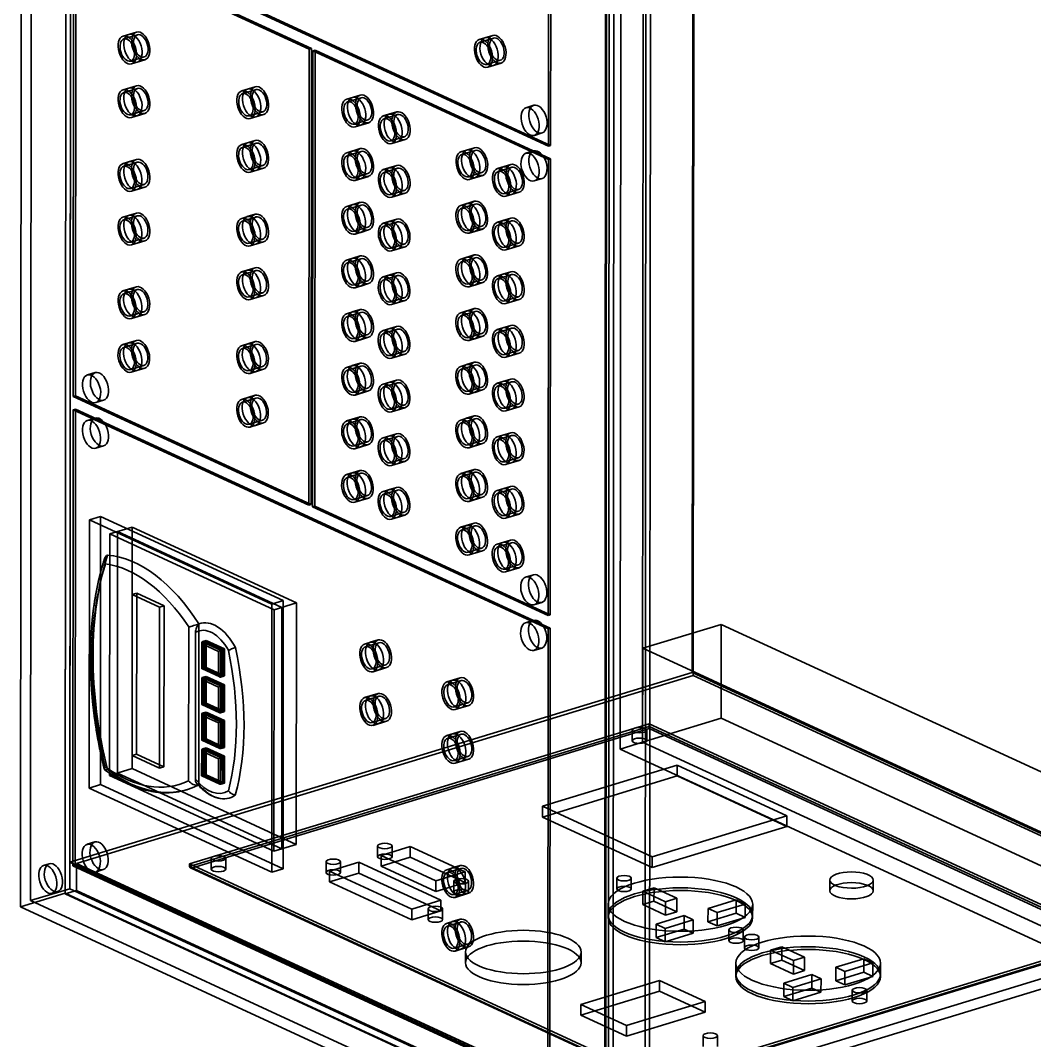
# Model space of a CAD drawing. Header units: millimetres. Extents: x 13 to 1054, y -1204 to 736.
# Drawn here: x 12.9 to 363.6, y -909.8 to -557.2 of the extents above; entities that cross this region are included whole.
import ezdxf

# ---------------------------------------------------------------- set-up
doc = ezdxf.new("R2010")
doc.units = ezdxf.units.MM
doc.layers.add('1', color=7, linetype='Continuous', true_color=0xffffff)

msp = doc.modelspace()

# ---------------------------------------------------------------- linework, layer by layer
at = {"layer": '1', "color": 5, "linetype": 'Continuous', "lineweight": 35}
for p, q in [((229.18, 727.63), (228.06, -806.64)), ((221.42, 725.27), (220.31, -809.01)), ((246.19, 50.78), (245.58, -783.57)), ((245.83, 47.14), (245.22, -782.57)), ((28.42, -858.86), (29.04, -5.97)), ((28.42, -859.1), (29.04, -5.97)), ((30, -857.27), (30.62, -9.01)), ((12.91, -863.58), (13.53, -10.69)), ((16.43, -861.4), (17.05, -13.15)), ((30.01, -848.12), (30.61, -18.4)), ((217.81, -946.45), (218.43, -93.32)), ((229.47, -100.73), (228.85, -948.99)), ((231.05, -99.14), (230.43, -952.03)), ((215.54, -103.87), (214.92, -956.76)), ((215.9, -104.87), (215.28, -953.12)), ((216.24, -934.01), (216.84, -104.3)), ((195.46, -600.61), (195.57, -443.01)), ((196.23, -600.38), (196.35, -442.78)), ((31.33, -524.91), (195.46, -600.61)), ((32.1, -524.67), (196.23, -600.38)), ((31.32, -529.54), (31.21, -687.14)), ((112.76, -567.1), (31.32, -529.54)), ((32.1, -529.31), (31.98, -686.91)), ((113.53, -566.87), (32.1, -529.31)), ((53.08, -561.21), (50.36, -562.03)), ((176.22, -562.36), (173.5, -563.19)), ((112.64, -724.7), (112.76, -567.1)), ((112.76, -567.1), (113.53, -566.87)), ((113.42, -724.47), (113.53, -566.87)), ((114.02, -567.69), (114.8, -567.45)), ((114.8, -567.45), (114.68, -725.05)), ((196.23, -605.01), (114.8, -567.45)), ((53.28, -571.6), (55.99, -570.77)), ((114.02, -567.69), (113.91, -725.29)), ((195.46, -605.25), (114.02, -567.69)), ((176.42, -572.76), (179.13, -571.93)), ((53.06, -579.75), (50.35, -580.58)), ((94.11, -580.13), (91.4, -580.96)), ((130.42, -582.97), (127.7, -583.8)), ((143.04, -588.79), (140.33, -589.62)), ((190.41, -586.53), (187.69, -587.36)), ((53.26, -590.14), (55.98, -589.32)), ((94.31, -590.53), (97.02, -589.7)), ((130.62, -593.36), (133.33, -592.54)), ((94.1, -598.68), (91.38, -599.5)), ((143.24, -599.19), (145.96, -598.36)), ((190.61, -596.92), (193.32, -596.09)), ((130.41, -601.51), (127.69, -602.34)), ((169.87, -601.17), (167.16, -602)), ((190.4, -602.29), (187.68, -603.12)), ((195.46, -600.61), (196.23, -600.38)), ((53.04, -605.24), (50.33, -606.07)), ((195.34, -762.85), (195.46, -605.25)), ((195.46, -605.25), (196.23, -605.01)), ((196.12, -762.61), (196.23, -605.01)), ((94.3, -609.07), (97.01, -608.24)), ((143.03, -607.34), (140.32, -608.16)), ((182.5, -606.99), (179.78, -607.82)), ((130.6, -611.9), (133.32, -611.08)), ((170.07, -611.56), (172.79, -610.74)), ((190.6, -612.68), (193.31, -611.85)), ((53.24, -615.64), (55.96, -614.81)), ((143.23, -617.73), (145.94, -616.9)), ((182.7, -617.39), (185.41, -616.56)), ((130.39, -620.05), (127.68, -620.88)), ((169.86, -619.71), (167.15, -620.54)), ((53.03, -623.78), (50.32, -624.61)), ((94.08, -624.17), (91.36, -625)), ((143.02, -625.88), (140.3, -626.7)), ((182.49, -625.53), (179.77, -626.36)), ((130.59, -630.45), (133.3, -629.62)), ((170.06, -630.1), (172.77, -629.28)), ((53.23, -634.18), (55.94, -633.35)), ((94.28, -634.56), (96.99, -633.74)), ((143.22, -636.27), (145.93, -635.44)), ((182.68, -635.93), (185.4, -635.1)), ((130.38, -638.59), (127.66, -639.42)), ((169.85, -638.25), (167.13, -639.08)), ((94.06, -642.71), (91.35, -643.54)), ((143, -644.42), (140.29, -645.24)), ((182.47, -644.07), (179.76, -644.9)), ((130.58, -648.99), (133.29, -648.16)), ((170.05, -648.64), (172.76, -647.82)), ((53.01, -649.28), (50.3, -650.11)), ((94.26, -653.1), (96.98, -652.28)), ((143.2, -654.81), (145.92, -653.98)), ((182.67, -654.47), (185.39, -653.64)), ((53.21, -659.67), (55.93, -658.84)), ((130.36, -657.14), (127.65, -657.96)), ((169.83, -656.79), (167.12, -657.62)), ((182.46, -662.62), (179.74, -663.44)), ((142.99, -662.96), (140.28, -663.79)), ((170.03, -667.19), (172.75, -666.36)), ((53, -667.82), (50.28, -668.65)), ((94.05, -668.2), (91.33, -669.03)), ((130.56, -667.53), (133.28, -666.7)), ((143.19, -673.35), (145.9, -672.52)), ((182.66, -673.01), (185.37, -672.18)), ((130.35, -675.68), (127.64, -676.5)), ((169.82, -675.33), (167.11, -676.16)), ((38.78, -678.88), (36.07, -679.71)), ((53.2, -678.21), (55.91, -677.39)), ((94.24, -678.6), (96.96, -677.77)), ((142.98, -681.5), (140.26, -682.33)), ((182.45, -681.16), (179.73, -681.98)), ((31.21, -687.14), (31.98, -686.91)), ((31.21, -687.14), (112.64, -724.7)), ((31.98, -686.91), (113.42, -724.47)), ((94.03, -686.75), (91.32, -687.57)), ((130.55, -686.07), (133.26, -685.24)), ((170.02, -685.73), (172.73, -684.9)), ((38.98, -689.27), (41.7, -688.45)), ((143.18, -691.89), (145.89, -691.07)), ((182.64, -691.55), (185.36, -690.72)), ((31.2, -691.78), (31.09, -849.38)), ((31.2, -691.78), (31.98, -691.54)), ((195.34, -767.48), (31.2, -691.78)), ((31.98, -691.54), (31.87, -849.14)), ((196.11, -767.25), (31.98, -691.54)), ((130.34, -694.22), (127.62, -695.04)), ((169.81, -693.87), (167.09, -694.7)), ((38.77, -694.64), (36.06, -695.47)), ((94.23, -697.14), (96.95, -696.31)), ((142.96, -700.04), (140.25, -700.87)), ((182.43, -699.7), (179.72, -700.52)), ((38.97, -705.03), (41.68, -704.21)), ((130.54, -704.61), (133.25, -703.78)), ((170.01, -704.27), (172.72, -703.44)), ((143.16, -710.43), (145.88, -709.61)), ((182.63, -710.09), (185.35, -709.26)), ((130.32, -712.76), (127.61, -713.59)), ((169.79, -712.42), (167.08, -713.24)), ((142.95, -718.58), (140.24, -719.41)), ((182.42, -718.24), (179.7, -719.07)), ((130.52, -723.15), (133.24, -722.32)), ((169.99, -722.81), (172.71, -721.98)), ((112.64, -724.7), (113.42, -724.47)), ((113.91, -725.29), (114.68, -725.05)), ((113.91, -725.29), (195.34, -762.85)), ((114.68, -725.05), (196.12, -762.61)), ((143.15, -728.97), (145.86, -728.15)), ((182.62, -728.63), (185.33, -727.81)), ((169.78, -730.96), (167.06, -731.78)), ((43.8, -734.68), (43.74, -818.12)), ((43.8, -734.68), (46.52, -733.86)), ((100.62, -760.89), (43.8, -734.68)), ((46.46, -817.29), (46.52, -733.86)), ((46.52, -733.86), (103.33, -760.06)), ((182.4, -736.78), (179.69, -737.61)), ((169.98, -741.35), (172.69, -740.52)), ((182.6, -747.17), (185.32, -746.35)), ((190.29, -748.76), (187.58, -749.59)), ((100.56, -844.32), (100.62, -760.89)), ((100.62, -760.89), (103.33, -760.06)), ((103.33, -760.06), (103.27, -843.5)), ((190.49, -759.16), (193.2, -758.33)), ((190.28, -764.52), (187.56, -765.35)), ((195.34, -762.85), (196.12, -762.61)), ((195.22, -925.08), (195.34, -767.48)), ((195.34, -767.48), (196.11, -767.25)), ((196, -924.85), (196.11, -767.25)), ((228.08, -774.2), (255.23, -765.93)), ((255.21, -798.38), (255.23, -765.93)), ((255.23, -765.93), (864.41, -1046.91)), ((136.6, -771.29), (133.88, -772.12)), ((190.48, -774.92), (193.19, -774.09)), ((228.08, -774.2), (228.06, -806.64)), ((228.08, -774.2), (837.27, -1055.18)), ((245.22, -782.57), (30.01, -848.12)), ((136.8, -781.69), (139.51, -780.86)), ((245.22, -782.57), (431.45, -868.47)), ((245.58, -783.57), (32.31, -848.53)), ((165, -784.4), (162.29, -785.22)), ((245.58, -783.57), (434.97, -870.92)), ((136.58, -789.83), (133.87, -790.66)), ((165.2, -794.79), (167.92, -793.96)), ((71.35, -848.72), (230.34, -800.3)), ((136.78, -800.23), (139.5, -799.4)), ((255.21, -798.38), (228.06, -806.64)), ((230.34, -801.23), (230.34, -800.3)), ((230.34, -800.3), (391.32, -874.55)), ((255.21, -798.38), (864.39, -1079.36)), ((230.34, -801.23), (71.35, -849.65)), ((72.06, -850.14), (230.27, -801.95)), ((164.99, -802.94), (162.28, -803.76)), ((224.47, -802.46), (224.47, -806.17)), ((229.47, -806.17), (229.47, -802.46)), ((230.27, -801.95), (390.62, -875.91)), ((391.32, -875.47), (230.34, -801.23)), ((220.31, -809.01), (228.06, -806.64)), ((228.06, -806.64), (837.25, -1087.62)), ((228.06, -806.64), (837.25, -1087.62)), ((220.31, -809.01), (829.49, -1089.99)), ((165.19, -813.33), (167.9, -812.5)), ((43.74, -818.12), (46.46, -817.29)), ((103.27, -843.5), (46.46, -817.29)), ((193.48, -828.79), (240.01, -814.62)), ((240.01, -818.32), (240.01, -814.62)), ((240.01, -814.62), (277.89, -832.09)), ((43.74, -818.12), (100.56, -844.32)), ((240.01, -818.32), (193.48, -832.5)), ((277.89, -835.79), (240.01, -818.32)), ((193.48, -832.5), (193.48, -828.79)), ((231.36, -846.26), (193.48, -828.79)), ((277.89, -832.09), (231.36, -846.26)), ((277.89, -835.79), (277.89, -832.09)), ((193.48, -832.5), (231.35, -849.97)), ((231.35, -849.97), (277.89, -835.79)), ((38.66, -841.12), (35.95, -841.94)), ((136.42, -842.52), (136.42, -846.23)), ((141.42, -846.23), (141.42, -842.53)), ((100.56, -844.32), (103.27, -843.5)), ((147.72, -842.72), (137.64, -845.79)), ((137.64, -845.79), (156.58, -854.53)), ((137.64, -849.5), (137.64, -845.79)), ((166.66, -851.46), (147.72, -842.72)), ((147.72, -846.43), (147.72, -842.72)), ((22.87, -848.67), (20.93, -849.26)), ((30.01, -848.12), (216.24, -934.01)), ((31.09, -849.38), (31.87, -849.14)), ((31.09, -849.38), (195.22, -925.08)), ((31.87, -849.14), (196, -924.85)), ((32.31, -848.53), (32.3, -857.92)), ((32.31, -848.53), (221.69, -935.88)), ((71.35, -849.65), (71.35, -848.72)), ((232.33, -922.97), (71.35, -848.72)), ((71.35, -849.65), (232.33, -923.89)), ((78.89, -846.8), (78.89, -850.5)), ((83.89, -850.51), (83.89, -846.8)), ((118.58, -847.95), (118.58, -851.66)), ((129.88, -848.16), (119.8, -851.23)), ((123.58, -851.67), (123.58, -847.96)), ((158.29, -861.26), (129.88, -848.16)), ((129.88, -851.86), (129.88, -848.16)), ((137.64, -849.5), (147.72, -846.43)), ((156.58, -858.24), (137.64, -849.5)), ((147.72, -846.43), (166.66, -855.17)), ((164.96, -849.29), (162.24, -850.12)), ((231.35, -849.97), (231.36, -846.26)), ((38.86, -851.51), (41.58, -850.68)), ((71.68, -850.05), (232.36, -924.16)), ((232.4, -924.09), (72.06, -850.14)), ((119.8, -854.93), (119.8, -851.23)), ((119.8, -851.23), (148.21, -864.33)), ((119.8, -854.93), (129.88, -851.86)), ((129.88, -851.86), (158.29, -864.97)), ((156.58, -854.53), (166.66, -851.46)), ((166.66, -855.17), (166.66, -851.46)), ((148.21, -868.04), (119.8, -854.93)), ((156.58, -858.24), (156.58, -854.53)), ((166.66, -855.17), (156.58, -858.24)), ((162.82, -854.7), (162.82, -858.41)), ((167.82, -858.41), (167.82, -854.7)), ((219.13, -853.65), (219.13, -857.36)), ((224.13, -857.36), (224.13, -853.65)), ((292.76, -854.27), (292.75, -857.98)), ((307.75, -857.99), (307.76, -854.29)), ((28.42, -858.86), (12.91, -863.58)), ((30, -857.27), (16.43, -861.4)), ((23.85, -858.83), (25.79, -858.24)), ((28.42, -859.1), (32.3, -857.92)), ((230.43, -952.03), (28.42, -858.86)), ((28.42, -859.1), (217.81, -946.45)), ((228.85, -948.99), (30, -857.27)), ((32.3, -857.92), (221.68, -945.27)), ((165.16, -859.68), (167.87, -858.86)), ((214.92, -956.76), (12.91, -863.58)), ((215.28, -953.12), (16.43, -861.4)), ((148.21, -864.33), (158.29, -861.26)), ((158.29, -864.97), (158.29, -861.26)), ((216.1, -862.61), (216.09, -866.32)), ((266.09, -866.35), (266.1, -862.65)), ((148.21, -868.04), (148.21, -864.33)), ((158.29, -864.97), (148.21, -868.04)), ((153.91, -864.25), (153.9, -867.96)), ((158.9, -867.96), (158.91, -864.25)), ((164.94, -867.83), (162.23, -868.66)), ((431.45, -868.47), (216.24, -934.01)), ((434.97, -870.92), (221.69, -935.88)), ((257.85, -871.51), (257.84, -875.21)), ((262.84, -875.22), (262.85, -871.51)), ((263.26, -874), (263.25, -877.71)), ((268.25, -877.71), (268.26, -874)), ((165.14, -878.22), (167.86, -877.4)), ((391.32, -874.55), (232.33, -922.97)), ((232.33, -923.89), (391.32, -875.47)), ((232.37, -924.16), (390.94, -875.87)), ((390.62, -875.91), (232.4, -924.09)), ((166.81, -879.15), (166.8, -882.86)), ((206.8, -882.88), (206.81, -879.18)), ((260.29, -882.99), (260.28, -886.7)), ((310.28, -886.74), (310.29, -883.03)), ((233.88, -889), (206.74, -897.26)), ((249.66, -896.28), (233.88, -889)), ((233.88, -892.7), (233.88, -889)), ((206.74, -900.97), (233.88, -892.7)), ((233.88, -892.7), (249.66, -899.98)), ((300.52, -892.38), (300.52, -896.08)), ((305.52, -896.09), (305.52, -892.38)), ((206.74, -900.97), (206.74, -897.26)), ((206.74, -897.26), (222.52, -904.54)), ((222.52, -904.54), (249.66, -896.28)), ((249.66, -899.98), (249.66, -896.28)), ((222.52, -908.25), (206.74, -900.97)), ((249.66, -899.98), (222.52, -908.25)), ((222.52, -908.25), (222.52, -904.54)), ((248.95, -908.08), (248.95, -911.79)), ((253.95, -911.79), (253.95, -908.08))]:
    msp.add_line(p, q, dxfattribs=at)
at = {"layer": '1', "color": 19, "linetype": 'Continuous', "lineweight": 35}
for p, q in [((53.08, -561.21), (48.42, -562.63)), ((53.37, -562.16), (48.71, -563.58)), ((51.05, -571.23), (55.7, -569.82)), ((51.34, -572.19), (55.99, -570.77)), ((94.11, -580.13), (89.46, -581.55)), ((94.4, -581.09), (89.75, -582.51)), ((92.08, -590.16), (96.73, -588.74)), ((92.37, -591.12), (97.02, -589.7)), ((169.87, -601.17), (165.22, -602.59)), ((170.16, -602.13), (165.51, -603.54)), ((53.04, -605.24), (48.39, -606.66)), ((53.34, -606.2), (48.68, -607.62)), ((167.84, -611.2), (172.5, -609.78)), ((182.5, -606.99), (177.85, -608.41)), ((182.79, -607.95), (178.14, -609.37)), ((168.13, -612.15), (172.79, -610.74)), ((51.01, -615.27), (55.67, -613.85)), ((51.3, -616.23), (55.96, -614.81)), ((180.47, -617.02), (185.12, -615.6)), ((180.76, -617.98), (185.41, -616.56)), ((94.08, -624.17), (89.42, -625.59)), ((94.37, -625.13), (89.72, -626.54)), ((92.05, -634.2), (96.7, -632.78)), ((92.34, -635.15), (96.99, -633.74)), ((169.85, -638.25), (165.19, -639.67)), ((170.14, -639.21), (165.48, -640.62)), ((182.47, -644.07), (177.82, -645.49)), ((182.76, -645.03), (178.11, -646.45)), ((167.82, -648.28), (172.47, -646.86)), ((168.11, -649.23), (172.76, -647.82)), ((53.01, -649.28), (48.36, -650.7)), ((53.3, -650.23), (48.65, -651.65)), ((180.44, -654.1), (185.09, -652.68)), ((180.73, -655.06), (185.39, -653.64)), ((50.98, -659.31), (55.63, -657.89)), ((51.27, -660.26), (55.93, -658.84)), ((94.05, -668.2), (89.39, -669.62)), ((94.34, -669.16), (89.68, -670.58)), ((92.01, -678.23), (96.67, -676.81)), ((169.82, -675.33), (165.17, -676.75)), ((170.11, -676.29), (165.46, -677.71)), ((92.31, -679.19), (96.96, -677.77)), ((167.79, -685.36), (172.44, -683.94)), ((182.45, -681.16), (177.79, -682.57)), ((182.74, -682.11), (178.08, -683.53)), ((168.08, -686.32), (172.73, -684.9)), ((180.41, -691.18), (185.07, -689.77)), ((180.71, -692.14), (185.36, -690.72)), ((169.79, -712.42), (165.14, -713.83)), ((170.08, -713.37), (165.43, -714.79)), ((182.42, -718.24), (177.76, -719.66)), ((182.71, -719.2), (178.06, -720.61)), ((167.76, -722.44), (172.41, -721.03)), ((168.05, -723.4), (172.71, -721.98)), ((36.77, -729.77), (36.7, -822.48)), ((36.77, -729.77), (40.65, -728.59)), ((99.9, -758.89), (36.77, -729.77)), ((40.65, -728.59), (40.58, -821.3)), ((103.78, -757.71), (40.65, -728.59)), ((180.39, -728.27), (185.04, -726.85)), ((180.68, -729.22), (185.33, -727.81)), ((43.8, -734.68), (51.56, -732.32)), ((51.56, -732.32), (51.5, -815.76)), ((108.37, -758.53), (51.56, -732.32)), ((43.8, -734.68), (43.74, -818.12)), ((100.62, -760.89), (43.8, -734.68)), ((51.56, -755.58), (51.52, -811.2)), ((51.56, -755.58), (53.12, -755.11)), ((61.03, -759.95), (51.56, -755.58)), ((53.07, -810.73), (53.12, -755.11)), ((53.12, -755.11), (62.58, -759.48)), ((99.9, -758.89), (103.78, -757.71)), ((103.71, -850.41), (103.78, -757.71)), ((60.99, -815.57), (61.03, -759.95)), ((61.03, -759.95), (62.58, -759.48)), ((62.58, -759.48), (62.54, -815.1)), ((99.83, -851.6), (99.9, -758.89)), ((100.56, -844.32), (100.62, -760.89)), ((100.62, -760.89), (108.37, -758.53)), ((108.31, -841.96), (108.37, -758.53)), ((71.08, -820.02), (71.12, -766.82)), ((74.6, -821.41), (74.64, -765.78)), ((73.47, -768.66), (73.43, -819.38)), ((75.79, -781.21), (75.8, -771.94)), ((75.8, -771.94), (76.58, -771.7)), ((75.8, -771.94), (82.11, -774.85)), ((75.99, -771.88), (77.16, -771.52)), ((82.31, -774.79), (75.99, -771.88)), ((75.99, -771.88), (75.99, -781.15)), ((76.58, -771.7), (76.57, -780.97)), ((82.89, -774.61), (76.58, -771.7)), ((77.15, -780.79), (77.16, -771.52)), ((77.16, -771.52), (83.47, -774.43)), ((136.6, -771.29), (131.94, -772.71)), ((75.62, -772.25), (75.61, -781.18)), ((75.73, -772.66), (75.72, -781.01)), ((81.41, -775.28), (75.73, -772.66)), ((81.4, -783.63), (81.41, -775.28)), ((82.11, -774.85), (82.89, -774.61)), ((82.11, -774.85), (82.11, -784.12)), ((82.3, -784.06), (82.31, -774.79)), ((82.31, -774.79), (83.47, -774.43)), ((82.88, -783.88), (82.89, -774.61)), ((83.47, -774.43), (83.46, -783.7)), ((136.89, -772.25), (132.23, -773.67)), ((75.63, -781.22), (81.85, -784.09)), ((75.72, -781.01), (81.4, -783.63)), ((75.79, -781.21), (76.57, -780.97)), ((82.11, -784.12), (75.79, -781.21)), ((75.99, -781.15), (77.15, -780.79)), ((75.99, -781.15), (82.3, -784.06)), ((76.57, -780.97), (82.88, -783.88)), ((83.46, -783.7), (77.15, -780.79)), ((134.57, -781.32), (139.22, -779.9)), ((134.86, -782.28), (139.51, -780.86)), ((75.61, -784.61), (75.6, -793.54)), ((75.72, -785.02), (75.71, -793.37)), ((81.4, -787.64), (75.72, -785.02)), ((75.78, -793.57), (75.79, -784.3)), ((75.79, -784.3), (76.57, -784.06)), ((75.79, -784.3), (82.1, -787.21)), ((75.99, -784.24), (75.98, -793.51)), ((75.99, -784.24), (77.15, -783.88)), ((82.3, -787.15), (75.99, -784.24)), ((76.57, -784.06), (76.56, -793.33)), ((82.88, -786.97), (76.57, -784.06)), ((77.14, -793.15), (77.15, -783.88)), ((77.15, -783.88), (83.46, -786.79)), ((82.11, -784.12), (82.88, -783.88)), ((82.3, -784.06), (83.46, -783.7)), ((165, -784.4), (160.35, -785.81)), ((165.3, -785.35), (160.64, -786.77)), ((81.39, -795.99), (81.4, -787.64)), ((82.1, -787.21), (82.88, -786.97)), ((82.1, -787.21), (82.1, -796.48)), ((82.29, -796.42), (82.3, -787.15)), ((82.3, -787.15), (83.46, -786.79)), ((82.87, -796.24), (82.88, -786.97)), ((83.46, -786.79), (83.45, -796.07)), ((75.78, -793.57), (76.56, -793.33)), ((75.98, -793.51), (77.14, -793.15)), ((76.56, -793.33), (82.87, -796.24)), ((83.45, -796.07), (77.14, -793.15)), ((162.97, -794.42), (167.63, -793.01)), ((75.63, -793.58), (81.84, -796.45)), ((75.71, -793.37), (81.39, -795.99)), ((82.1, -796.48), (75.78, -793.57)), ((75.78, -796.66), (76.56, -796.42)), ((75.78, -805.93), (75.78, -796.66)), ((75.78, -796.66), (82.1, -799.57)), ((75.98, -796.6), (75.97, -805.87)), ((75.98, -793.51), (82.29, -796.42)), ((75.98, -796.6), (77.14, -796.24)), ((82.29, -799.51), (75.98, -796.6)), ((76.56, -796.42), (76.55, -805.69)), ((82.87, -799.33), (76.56, -796.42)), ((77.13, -805.51), (77.14, -796.24)), ((77.14, -796.24), (83.45, -799.16)), ((82.1, -796.48), (82.87, -796.24)), ((82.29, -796.42), (83.45, -796.07)), ((163.26, -795.38), (167.92, -793.96)), ((75.6, -796.97), (75.59, -805.9)), ((75.71, -797.38), (75.7, -805.73)), ((81.39, -800), (75.71, -797.38)), ((81.39, -808.35), (81.39, -800)), ((82.1, -799.57), (82.09, -808.84)), ((82.1, -799.57), (82.87, -799.33)), ((82.28, -808.78), (82.29, -799.51)), ((82.29, -799.51), (83.45, -799.16)), ((82.86, -808.6), (82.87, -799.33)), ((83.45, -799.16), (83.45, -808.43)), ((75.62, -805.94), (81.83, -808.81)), ((75.7, -805.73), (81.39, -808.35)), ((75.78, -805.93), (76.55, -805.69)), ((82.09, -808.84), (75.78, -805.93)), ((75.97, -805.87), (77.13, -805.51)), ((75.97, -805.87), (82.28, -808.78)), ((76.55, -805.69), (82.86, -808.6)), ((83.45, -808.43), (77.13, -805.51)), ((51.52, -811.2), (53.07, -810.73)), ((62.54, -815.1), (53.07, -810.73)), ((75.59, -809.33), (75.58, -818.26)), ((75.7, -809.75), (75.69, -818.09)), ((81.38, -812.37), (75.7, -809.75)), ((75.77, -809.02), (76.55, -808.78)), ((75.77, -818.29), (75.77, -809.02)), ((75.77, -809.02), (82.09, -811.93)), ((75.97, -808.96), (75.96, -818.23)), ((75.97, -808.96), (77.13, -808.6)), ((82.28, -811.87), (75.97, -808.96)), ((76.55, -808.78), (76.54, -818.05)), ((82.86, -811.69), (76.55, -808.78)), ((77.12, -817.87), (77.13, -808.6)), ((77.13, -808.6), (83.44, -811.52)), ((82.09, -808.84), (82.86, -808.6)), ((82.28, -808.78), (83.45, -808.43)), ((51.52, -811.2), (60.99, -815.57)), ((81.38, -820.71), (81.38, -812.37)), ((82.09, -811.93), (82.08, -821.2)), ((82.09, -811.93), (82.86, -811.69)), ((82.27, -821.14), (82.28, -811.87)), ((82.28, -811.87), (83.44, -811.52)), ((82.85, -820.96), (82.86, -811.69)), ((83.44, -811.52), (83.44, -820.79)), ((43.74, -818.12), (51.5, -815.76)), ((51.5, -815.76), (108.31, -841.96)), ((60.99, -815.57), (62.54, -815.1)), ((75.96, -818.23), (77.12, -817.87)), ((83.44, -820.79), (77.12, -817.87)), ((36.7, -822.48), (40.58, -821.3)), ((40.58, -821.3), (103.71, -850.41)), ((43.74, -818.12), (100.56, -844.32)), ((75.61, -818.3), (81.82, -821.17)), ((75.69, -818.09), (81.38, -820.71)), ((75.77, -818.29), (76.54, -818.05)), ((82.08, -821.2), (75.77, -818.29)), ((75.96, -818.23), (82.27, -821.14)), ((76.54, -818.05), (82.85, -820.96)), ((82.08, -821.2), (82.85, -820.96)), ((82.27, -821.14), (83.44, -820.79)), ((36.7, -822.48), (99.83, -851.6)), ((100.56, -844.32), (108.31, -841.96)), ((164.96, -849.29), (160.3, -850.71)), ((99.83, -851.6), (103.71, -850.41)), ((165.25, -850.25), (160.6, -851.66)), ((162.93, -859.32), (167.58, -857.9)), ((163.22, -860.27), (167.87, -858.86))]:
    msp.add_line(p, q, dxfattribs=at)
at = {"layer": '1', "color": 1, "linetype": 'Continuous', "lineweight": 35}
for p, q in [((176.22, -562.36), (171.56, -563.78)), ((176.51, -563.32), (171.85, -564.74)), ((174.19, -572.39), (178.84, -570.97)), ((174.48, -573.35), (179.13, -571.93)), ((53.06, -579.75), (48.41, -581.17)), ((53.35, -580.71), (48.7, -582.12)), ((130.42, -582.97), (125.77, -584.39)), ((130.71, -583.93), (126.06, -585.34)), ((51.03, -589.78), (55.69, -588.36)), ((143.04, -588.79), (138.39, -590.21)), ((51.32, -590.73), (55.98, -589.32)), ((128.39, -593), (133.04, -591.58)), ((143.34, -589.75), (138.68, -591.17)), ((128.68, -593.95), (133.33, -592.54)), ((94.1, -598.68), (89.44, -600.09)), ((141.01, -598.82), (145.67, -597.4)), ((141.3, -599.78), (145.96, -598.36)), ((94.39, -599.63), (89.73, -601.05)), ((130.41, -601.51), (125.75, -602.93)), ((130.7, -602.47), (126.04, -603.89)), ((92.07, -608.7), (96.72, -607.28)), ((92.36, -609.66), (97.01, -608.24)), ((143.03, -607.34), (138.38, -608.75)), ((143.32, -608.29), (138.67, -609.71)), ((128.37, -611.54), (133.03, -610.12)), ((128.67, -612.5), (133.32, -611.08)), ((141, -617.36), (145.65, -615.94)), ((141.29, -618.32), (145.94, -616.9)), ((130.39, -620.05), (125.74, -621.47)), ((169.86, -619.71), (165.21, -621.13)), ((53.03, -623.78), (48.38, -625.2)), ((130.68, -621.01), (126.03, -622.43)), ((170.15, -620.67), (165.5, -622.08)), ((53.32, -624.74), (48.67, -626.16)), ((143.02, -625.88), (138.36, -627.29)), ((143.31, -626.83), (138.66, -628.25)), ((182.49, -625.53), (177.83, -626.95)), ((182.78, -626.49), (178.12, -627.91)), ((128.36, -630.08), (133.01, -628.66)), ((128.65, -631.04), (133.3, -629.62)), ((167.83, -629.74), (172.48, -628.32)), ((168.12, -630.69), (172.77, -629.28)), ((51, -633.81), (55.65, -632.39)), ((51.29, -634.77), (55.94, -633.35)), ((140.99, -635.9), (145.64, -634.49)), ((180.45, -635.56), (185.11, -634.14)), ((141.28, -636.86), (145.93, -635.44)), ((180.75, -636.52), (185.4, -635.1)), ((130.38, -638.59), (125.72, -640.01)), ((130.67, -639.55), (126.02, -640.97)), ((94.06, -642.71), (89.41, -644.13)), ((94.36, -643.67), (89.7, -645.08)), ((143, -644.42), (138.35, -645.83)), ((128.35, -648.62), (133, -647.2)), ((128.64, -649.58), (133.29, -648.16)), ((143.3, -645.37), (138.64, -646.79)), ((92.03, -652.74), (96.69, -651.32)), ((92.32, -653.69), (96.98, -652.28)), ((140.97, -654.44), (145.63, -653.03)), ((141.26, -655.4), (145.92, -653.98)), ((130.36, -657.14), (125.71, -658.55)), ((130.66, -658.09), (126, -659.51)), ((169.83, -656.79), (165.18, -658.21)), ((170.12, -657.75), (165.47, -659.17)), ((182.46, -662.62), (177.81, -664.03)), ((128.33, -667.16), (132.99, -665.74)), ((142.99, -662.96), (138.34, -664.38)), ((143.28, -663.92), (138.63, -665.33)), ((167.8, -666.82), (172.46, -665.4)), ((168.09, -667.78), (172.75, -666.36)), ((182.75, -663.57), (178.1, -664.99)), ((53, -667.82), (48.35, -669.24)), ((53.29, -668.78), (48.64, -670.19)), ((128.62, -668.12), (133.28, -666.7)), ((140.96, -672.99), (145.61, -671.57)), ((141.25, -673.94), (145.9, -672.52)), ((180.43, -672.64), (185.08, -671.23)), ((180.72, -673.6), (185.37, -672.18)), ((50.97, -677.85), (55.62, -676.43)), ((130.35, -675.68), (125.7, -677.09)), ((130.64, -676.63), (125.99, -678.05)), ((51.26, -678.8), (55.91, -677.39)), ((142.98, -681.5), (138.32, -682.92)), ((143.27, -682.46), (138.61, -683.87)), ((94.03, -686.75), (89.38, -688.16)), ((128.32, -685.7), (132.97, -684.29)), ((128.61, -686.66), (133.26, -685.24)), ((94.32, -687.7), (89.67, -689.12)), ((140.95, -691.53), (145.6, -690.11)), ((141.24, -692.48), (145.89, -691.07)), ((130.34, -694.22), (125.68, -695.63)), ((169.81, -693.87), (165.15, -695.29)), ((92, -696.77), (96.65, -695.36)), ((92.29, -697.73), (96.95, -696.31)), ((130.63, -695.17), (125.98, -696.59)), ((170.1, -694.83), (165.44, -696.25)), ((142.96, -700.04), (138.31, -701.46)), ((143.25, -701), (138.6, -702.41)), ((182.43, -699.7), (177.78, -701.12)), ((182.72, -700.65), (178.07, -702.07)), ((128.31, -704.24), (132.96, -702.83)), ((128.6, -705.2), (133.25, -703.78)), ((167.77, -703.9), (172.43, -702.48)), ((168.07, -704.86), (172.72, -703.44)), ((140.93, -710.07), (145.59, -708.65)), ((180.4, -709.72), (185.05, -708.31)), ((141.22, -711.02), (145.88, -709.61)), ((180.69, -710.68), (185.35, -709.26)), ((130.32, -712.76), (125.67, -714.18)), ((130.62, -713.71), (125.96, -715.13)), ((142.95, -718.58), (138.3, -720)), ((128.29, -722.79), (132.95, -721.37)), ((128.58, -723.74), (133.24, -722.32)), ((143.24, -719.54), (138.59, -720.96)), ((140.92, -728.61), (145.57, -727.19)), ((141.21, -729.57), (145.86, -728.15)), ((169.78, -730.96), (165.13, -732.37)), ((170.07, -731.91), (165.42, -733.33)), ((182.4, -736.78), (177.75, -738.2)), ((167.75, -740.98), (172.4, -739.57)), ((182.7, -737.74), (178.04, -739.15)), ((168.04, -741.94), (172.69, -740.52)), ((180.37, -746.81), (185.03, -745.39)), ((180.66, -747.76), (185.32, -746.35)), ((136.58, -789.83), (131.93, -791.25)), ((136.87, -790.79), (132.22, -792.21)), ((134.55, -799.86), (139.21, -798.44)), ((134.84, -800.82), (139.5, -799.4)), ((164.99, -802.94), (160.34, -804.35)), ((165.28, -803.89), (160.63, -805.31)), ((162.96, -812.96), (167.61, -811.55)), ((163.25, -813.92), (167.9, -812.5)), ((164.94, -867.83), (160.29, -869.25)), ((165.23, -868.79), (160.58, -870.2)), ((162.91, -877.86), (167.57, -876.44)), ((163.2, -878.81), (167.86, -877.4))]:
    msp.add_line(p, q, dxfattribs=at)
at = {"layer": '1', "color": 252, "linetype": 'Continuous', "lineweight": 35}
for p, q in [((228.11, -858.12), (231.99, -856.94)), ((236, -861.76), (228.11, -858.12)), ((228.11, -862.76), (228.11, -858.12)), ((231.98, -861.58), (231.99, -856.94)), ((231.99, -856.94), (239.88, -860.58)), ((216.1, -862.61), (216.09, -867.25)), ((228.11, -862.76), (231.98, -861.58)), ((236, -866.4), (228.11, -862.76)), ((231.98, -861.58), (239.88, -865.22)), ((239.88, -860.58), (236, -861.76)), ((236, -866.4), (236, -861.76)), ((239.88, -865.22), (239.88, -860.58)), ((250.66, -864.07), (260.35, -861.12)), ((263.51, -862.57), (253.81, -865.52)), ((260.35, -861.12), (263.51, -862.57)), ((260.35, -865.75), (260.35, -861.12)), ((263.5, -867.21), (263.51, -862.57)), ((266.09, -867.28), (266.1, -862.65)), ((232.69, -869.54), (242.38, -866.59)), ((239.88, -865.22), (236, -866.4)), ((242.38, -866.59), (245.54, -868.04)), ((242.38, -871.22), (242.38, -866.59)), ((250.65, -868.7), (250.66, -864.07)), ((250.65, -868.7), (260.35, -865.75)), ((253.81, -865.52), (250.66, -864.07)), ((253.81, -870.16), (253.81, -865.52)), ((263.5, -867.21), (253.81, -870.16)), ((260.35, -865.75), (263.5, -867.21)), ((232.68, -874.18), (232.69, -869.54)), ((235.84, -871), (232.69, -869.54)), ((245.54, -868.04), (235.84, -871)), ((245.53, -872.68), (245.54, -868.04)), ((253.81, -870.16), (250.65, -868.7)), ((232.68, -874.18), (242.38, -871.22)), ((235.84, -875.63), (232.68, -874.18)), ((235.84, -875.63), (235.84, -871)), ((245.53, -872.68), (235.84, -875.63)), ((242.38, -871.22), (245.53, -872.68)), ((272.3, -878.51), (276.18, -877.32)), ((276.17, -881.96), (276.18, -877.32)), ((276.18, -877.32), (284.07, -880.96)), ((280.19, -882.14), (272.3, -878.51)), ((272.3, -883.14), (272.3, -878.51)), ((284.07, -880.96), (280.19, -882.14)), ((284.07, -885.6), (284.07, -880.96)), ((260.29, -882.99), (260.28, -887.63)), ((272.3, -883.14), (276.17, -881.96)), ((280.19, -886.78), (272.3, -883.14)), ((276.17, -881.96), (284.07, -885.6)), ((280.19, -886.78), (280.19, -882.14)), ((294.84, -889.08), (294.85, -884.45)), ((294.85, -884.45), (304.54, -881.5)), ((298, -885.91), (294.85, -884.45)), ((307.7, -882.95), (298, -885.91)), ((304.54, -881.5), (307.7, -882.95)), ((304.54, -886.13), (304.54, -881.5)), ((307.69, -887.59), (307.7, -882.95)), ((310.28, -887.66), (310.29, -883.03)), ((276.88, -889.92), (286.57, -886.97)), ((289.73, -888.43), (280.03, -891.38)), ((284.07, -885.6), (280.19, -886.78)), ((286.57, -886.97), (289.73, -888.43)), ((286.57, -891.61), (286.57, -886.97)), ((289.72, -893.06), (289.73, -888.43)), ((294.84, -889.08), (304.54, -886.13)), ((298, -890.54), (298, -885.91)), ((307.69, -887.59), (298, -890.54)), ((304.54, -886.13), (307.69, -887.59)), ((276.87, -894.56), (276.88, -889.92)), ((276.87, -894.56), (286.57, -891.61)), ((280.03, -891.38), (276.88, -889.92)), ((280.03, -896.01), (280.03, -891.38)), ((286.57, -891.61), (289.72, -893.06)), ((298, -890.54), (294.84, -889.08)), ((280.03, -896.01), (276.87, -894.56)), ((289.72, -893.06), (280.03, -896.01))]:
    msp.add_line(p, q, dxfattribs=at)
at = {"layer": '1', "color": 19, "linetype": 'Continuous', "lineweight": 35}
for centre, major_axis in [((49.88, -567.41), (1.46, -4.78)), ((49.88, -567.41), (-1.17, 3.83)), ((54.53, -565.99), (1.46, -4.78)), ((54.53, -565.99), (-1.17, 3.83)), ((90.91, -586.33), (1.46, -4.78)), ((95.57, -584.92), (1.46, -4.78)), ((95.57, -584.92), (-1.17, 3.83)), ((90.91, -586.33), (-1.17, 3.83)), ((166.68, -607.37), (1.46, -4.78)), ((171.33, -605.95), (1.46, -4.78)), ((171.33, -605.95), (-1.17, 3.83)), ((49.85, -611.44), (1.46, -4.78)), ((54.5, -610.03), (1.46, -4.78)), ((54.5, -610.03), (-1.17, 3.83)), ((166.68, -607.37), (-1.17, 3.83)), ((49.85, -611.44), (-1.17, 3.83)), ((179.3, -613.19), (1.46, -4.78)), ((179.3, -613.19), (-1.17, 3.83)), ((183.96, -611.78), (1.46, -4.78)), ((183.96, -611.78), (-1.17, 3.83)), ((95.53, -628.95), (1.46, -4.78)), ((90.88, -630.37), (1.46, -4.78)), ((90.88, -630.37), (-1.17, 3.83)), ((95.53, -628.95), (-1.17, 3.83)), ((171.3, -643.03), (1.46, -4.78)), ((166.65, -644.45), (1.46, -4.78)), ((166.65, -644.45), (-1.17, 3.83)), ((171.3, -643.03), (-1.17, 3.83)), ((179.28, -650.27), (1.46, -4.78)), ((183.93, -648.86), (1.46, -4.78)), ((183.93, -648.86), (-1.17, 3.83)), ((179.28, -650.27), (-1.17, 3.83)), ((49.82, -655.48), (1.46, -4.78)), ((49.82, -655.48), (-1.17, 3.83)), ((54.47, -654.06), (1.46, -4.78)), ((54.47, -654.06), (-1.17, 3.83)), ((90.85, -674.4), (1.46, -4.78)), ((95.5, -672.99), (1.46, -4.78)), ((95.5, -672.99), (-1.17, 3.83)), ((90.85, -674.4), (-1.17, 3.83)), ((166.62, -681.53), (1.46, -4.78)), ((171.28, -680.12), (1.46, -4.78)), ((171.28, -680.12), (-1.17, 3.83)), ((166.62, -681.53), (-1.17, 3.83)), ((179.25, -687.36), (1.46, -4.78)), ((179.25, -687.36), (-1.17, 3.83)), ((183.9, -685.94), (1.46, -4.78)), ((183.9, -685.94), (-1.17, 3.83)), ((171.25, -717.2), (1.46, -4.78)), ((166.6, -718.62), (1.46, -4.78)), ((166.6, -718.62), (-1.17, 3.83)), ((171.25, -717.2), (-1.17, 3.83)), ((179.22, -724.44), (1.46, -4.78)), ((183.88, -723.02), (1.46, -4.78)), ((183.88, -723.02), (-1.17, 3.83)), ((179.22, -724.44), (-1.17, 3.83)), ((138.05, -776.08), (1.46, -4.78)), ((138.05, -776.08), (-1.17, 3.83)), ((133.4, -777.49), (1.46, -4.78)), ((133.4, -777.49), (-1.17, 3.83)), ((161.81, -790.6), (1.46, -4.78)), ((166.46, -789.18), (1.46, -4.78)), ((166.46, -789.18), (-1.17, 3.83)), ((161.81, -790.6), (-1.17, 3.83)), ((166.41, -854.07), (1.46, -4.78)), ((161.76, -855.49), (1.46, -4.78)), ((161.76, -855.49), (-1.17, 3.83)), ((166.41, -854.07), (-1.17, 3.83))]:
    msp.add_ellipse(centre, major_axis=major_axis, ratio=0.585427, dxfattribs=at)
at = {"layer": '1', "color": 5, "linetype": 'Continuous', "lineweight": 35}
for centre, major_axis, ratio in [((51.82, -566.82), (1.46, -4.78), 0.585427), ((54.53, -565.99), (-1.46, 4.78), 0.585427), ((174.96, -567.97), (1.46, -4.78), 0.585427), ((177.67, -567.15), (-1.46, 4.78), 0.585427), ((51.81, -585.36), (1.46, -4.78), 0.585427), ((54.52, -584.53), (-1.46, 4.78), 0.585427), ((92.85, -585.74), (1.46, -4.78), 0.585427), ((95.57, -584.92), (-1.46, 4.78), 0.585427), ((129.16, -588.58), (1.46, -4.78), 0.585427), ((131.88, -587.75), (-1.46, 4.78), 0.585427), ((144.5, -593.58), (-1.46, 4.78), 0.585427), ((189.15, -592.14), (1.46, -4.78), 0.585427), ((191.86, -591.31), (-1.46, 4.78), 0.585427), ((141.79, -594.4), (1.46, -4.78), 0.585427), ((92.84, -604.29), (1.46, -4.78), 0.585427), ((95.55, -603.46), (-1.46, 4.78), 0.585427), ((129.15, -607.12), (1.46, -4.78), 0.585427), ((131.86, -606.29), (-1.46, 4.78), 0.585427), ((168.62, -606.78), (1.46, -4.78), 0.585427), ((171.33, -605.95), (-1.46, 4.78), 0.585427), ((189.14, -607.9), (1.46, -4.78), 0.585427), ((191.85, -607.07), (-1.46, 4.78), 0.585427), ((51.79, -610.85), (1.46, -4.78), 0.585427), ((54.5, -610.03), (-1.46, 4.78), 0.585427), ((141.77, -612.95), (1.46, -4.78), 0.585427), ((144.49, -612.12), (-1.46, 4.78), 0.585427), ((181.24, -612.6), (1.46, -4.78), 0.585427), ((183.96, -611.78), (-1.46, 4.78), 0.585427), ((129.13, -625.66), (1.46, -4.78), 0.585427), ((131.85, -624.84), (-1.46, 4.78), 0.585427), ((168.6, -625.32), (1.46, -4.78), 0.585427), ((171.32, -624.49), (-1.46, 4.78), 0.585427), ((54.49, -628.57), (-1.46, 4.78), 0.585427), ((95.53, -628.95), (-1.46, 4.78), 0.585427), ((51.77, -629.39), (1.46, -4.78), 0.585427), ((92.82, -629.78), (1.46, -4.78), 0.585427), ((141.76, -631.49), (1.46, -4.78), 0.585427), ((144.47, -630.66), (-1.46, 4.78), 0.585427), ((181.23, -631.14), (1.46, -4.78), 0.585427), ((183.94, -630.32), (-1.46, 4.78), 0.585427), ((131.83, -643.38), (-1.46, 4.78), 0.585427), ((171.3, -643.03), (-1.46, 4.78), 0.585427), ((129.12, -644.2), (1.46, -4.78), 0.585427), ((168.59, -643.86), (1.46, -4.78), 0.585427), ((92.81, -648.32), (1.46, -4.78), 0.585427), ((95.52, -647.49), (-1.46, 4.78), 0.585427), ((141.75, -650.03), (1.46, -4.78), 0.585427), ((144.46, -649.2), (-1.46, 4.78), 0.585427), ((181.21, -649.68), (1.46, -4.78), 0.585427), ((183.93, -648.86), (-1.46, 4.78), 0.585427), ((51.75, -654.89), (1.46, -4.78), 0.585427), ((54.47, -654.06), (-1.46, 4.78), 0.585427), ((129.11, -662.74), (1.46, -4.78), 0.585427), ((131.82, -661.92), (-1.46, 4.78), 0.585427), ((168.58, -662.4), (1.46, -4.78), 0.585427), ((171.29, -661.58), (-1.46, 4.78), 0.585427), ((144.45, -667.74), (-1.46, 4.78), 0.585427), ((183.92, -667.4), (-1.46, 4.78), 0.585427), ((141.73, -668.57), (1.46, -4.78), 0.585427), ((181.2, -668.23), (1.46, -4.78), 0.585427), ((51.74, -673.43), (1.46, -4.78), 0.585427), ((54.46, -672.6), (-1.46, 4.78), 0.585427), ((92.79, -673.81), (1.46, -4.78), 0.585427), ((95.5, -672.99), (-1.46, 4.78), 0.585427), ((129.09, -681.29), (1.46, -4.78), 0.585427), ((131.81, -680.46), (-1.46, 4.78), 0.585427), ((168.56, -680.94), (1.46, -4.78), 0.585427), ((171.28, -680.12), (-1.46, 4.78), 0.585427), ((37.52, -684.49), (1.46, -4.78), 0.585427), ((40.24, -683.67), (-1.46, 4.78), 0.585427), ((141.72, -687.11), (1.46, -4.78), 0.585427), ((144.43, -686.28), (-1.46, 4.78), 0.585427), ((181.19, -686.77), (1.46, -4.78), 0.585427), ((183.9, -685.94), (-1.46, 4.78), 0.585427), ((92.77, -692.36), (1.46, -4.78), 0.585427), ((95.49, -691.53), (-1.46, 4.78), 0.585427), ((40.23, -699.43), (-1.46, 4.78), 0.585427), ((129.08, -699.83), (1.46, -4.78), 0.585427), ((131.79, -699), (-1.46, 4.78), 0.585427), ((168.55, -699.48), (1.46, -4.78), 0.585427), ((171.26, -698.66), (-1.46, 4.78), 0.585427), ((37.51, -700.25), (1.46, -4.78), 0.585427), ((141.71, -705.65), (1.46, -4.78), 0.585427), ((144.42, -704.82), (-1.46, 4.78), 0.585427), ((181.17, -705.31), (1.46, -4.78), 0.585427), ((183.89, -704.48), (-1.46, 4.78), 0.585427), ((171.25, -717.2), (-1.46, 4.78), 0.585427), ((129.07, -718.37), (1.46, -4.78), 0.585427), ((131.78, -717.54), (-1.46, 4.78), 0.585427), ((168.53, -718.03), (1.46, -4.78), 0.585427), ((141.69, -724.19), (1.46, -4.78), 0.585427), ((144.41, -723.36), (-1.46, 4.78), 0.585427), ((181.16, -723.85), (1.46, -4.78), 0.585427), ((183.88, -723.02), (-1.46, 4.78), 0.585427), ((168.52, -736.57), (1.46, -4.78), 0.585427), ((171.24, -735.74), (-1.46, 4.78), 0.585427), ((183.86, -741.56), (-1.46, 4.78), 0.585427), ((181.15, -742.39), (1.46, -4.78), 0.585427), ((189.03, -754.37), (1.46, -4.78), 0.585427), ((191.75, -753.55), (-1.46, 4.78), 0.585427), ((189.02, -770.13), (1.46, -4.78), 0.585427), ((191.74, -769.31), (-1.46, 4.78), 0.585427), ((135.34, -776.9), (1.46, -4.78), 0.585427), ((138.05, -776.08), (-1.46, 4.78), 0.585427), ((163.75, -790.01), (1.46, -4.78), 0.585427), ((166.46, -789.18), (-1.46, 4.78), 0.585427), ((138.04, -794.62), (-1.46, 4.78), 0.585427), ((135.33, -795.44), (1.46, -4.78), 0.585427), ((163.73, -808.55), (1.46, -4.78), 0.585427), ((166.45, -807.72), (-1.46, 4.78), 0.585427), ((226.97, -802.46), (-2.5, 0), 0.374927), ((226.97, -806.17), (2.5, 0), 0.374927), ((37.41, -846.73), (1.46, -4.78), 0.585427), ((40.12, -845.9), (-1.46, 4.78), 0.585427), ((138.92, -842.52), (-2.5, 0), 0.374927), ((81.39, -846.8), (-2.5, 0), 0.374927), ((138.92, -846.23), (2.5, 0), 0.374927), ((22.39, -854.04), (1.46, -4.78), 0.585427), ((24.33, -853.45), (-1.46, 4.78), 0.585427), ((81.39, -850.51), (2.5, 0), 0.374927), ((121.08, -847.96), (-2.5, 0), 0.374927), ((163.7, -854.9), (1.46, -4.78), 0.585427), ((166.41, -854.07), (-1.46, 4.78), 0.585427), ((121.08, -851.66), (2.5, 0), 0.374927), ((241.1, -862.63), (-25, 0.02), 0.374927), ((221.63, -853.65), (-2.5, 0), 0.374927), ((300.26, -854.28), (-7.5, 0.01), 0.374927), ((165.32, -854.7), (-2.5, 0), 0.374927), ((221.63, -857.36), (2.5, 0), 0.374927), ((300.25, -857.99), (7.5, -0.01), 0.374927), ((165.32, -858.41), (2.5, 0), 0.374927), ((241.09, -866.34), (25, -0.02), 0.374927), ((156.41, -864.25), (-2.5, 0), 0.374927), ((156.4, -867.96), (2.5, 0), 0.374927), ((166.4, -872.61), (-1.46, 4.78), 0.585427), ((163.69, -873.44), (1.46, -4.78), 0.585427), ((260.35, -871.51), (-2.5, 0), 0.374927), ((186.81, -879.16), (-20, 0.01), 0.374927), ((260.34, -875.22), (2.5, 0), 0.374927), ((285.29, -883.01), (-25, 0.02), 0.374927), ((265.76, -874), (-2.5, 0), 0.374927), ((186.8, -882.87), (20, -0.01), 0.374927), ((285.28, -886.72), (25, -0.02), 0.374927), ((265.75, -877.71), (2.5, 0), 0.374927), ((303.02, -892.38), (-2.5, 0), 0.374927), ((303.02, -896.09), (2.5, 0), 0.374927), ((251.45, -908.08), (-2.5, 0), 0.374927)]:
    msp.add_ellipse(centre, major_axis=major_axis, ratio=ratio, dxfattribs=at)
at = {"layer": '1', "color": 1, "linetype": 'Continuous', "lineweight": 35}
for centre, major_axis in [((173.02, -568.56), (1.46, -4.78)), ((177.67, -567.15), (1.46, -4.78)), ((177.67, -567.15), (-1.17, 3.83)), ((173.02, -568.56), (-1.17, 3.83)), ((49.87, -585.95), (1.46, -4.78)), ((49.87, -585.95), (-1.17, 3.83)), ((54.52, -584.53), (1.46, -4.78)), ((54.52, -584.53), (-1.17, 3.83)), ((127.22, -589.17), (1.46, -4.78)), ((127.22, -589.17), (-1.17, 3.83)), ((131.88, -587.75), (1.46, -4.78)), ((131.88, -587.75), (-1.17, 3.83)), ((144.5, -593.58), (1.46, -4.78)), ((139.85, -594.99), (1.46, -4.78)), ((139.85, -594.99), (-1.17, 3.83)), ((144.5, -593.58), (-1.17, 3.83)), ((95.55, -603.46), (1.46, -4.78)), ((95.55, -603.46), (-1.17, 3.83)), ((90.9, -604.88), (1.46, -4.78)), ((90.9, -604.88), (-1.17, 3.83)), ((127.21, -607.71), (1.46, -4.78)), ((131.86, -606.29), (1.46, -4.78)), ((131.86, -606.29), (-1.17, 3.83)), ((127.21, -607.71), (-1.17, 3.83)), ((139.83, -613.54), (1.46, -4.78)), ((139.83, -613.54), (-1.17, 3.83)), ((144.49, -612.12), (1.46, -4.78)), ((144.49, -612.12), (-1.17, 3.83)), ((131.85, -624.84), (1.46, -4.78)), ((171.32, -624.49), (1.46, -4.78)), ((171.32, -624.49), (-1.17, 3.83)), ((54.49, -628.57), (1.46, -4.78)), ((127.19, -626.25), (1.46, -4.78)), ((127.19, -626.25), (-1.17, 3.83)), ((131.85, -624.84), (-1.17, 3.83)), ((166.66, -625.91), (1.46, -4.78)), ((166.66, -625.91), (-1.17, 3.83)), ((49.83, -629.98), (1.46, -4.78)), ((49.83, -629.98), (-1.17, 3.83)), ((54.49, -628.57), (-1.17, 3.83)), ((139.82, -632.08), (1.46, -4.78)), ((144.47, -630.66), (1.46, -4.78)), ((144.47, -630.66), (-1.17, 3.83)), ((179.29, -631.73), (1.46, -4.78)), ((179.29, -631.73), (-1.17, 3.83)), ((183.94, -630.32), (1.46, -4.78)), ((183.94, -630.32), (-1.17, 3.83)), ((139.82, -632.08), (-1.17, 3.83)), ((131.83, -643.38), (1.46, -4.78)), ((127.18, -644.79), (1.46, -4.78)), ((127.18, -644.79), (-1.17, 3.83)), ((131.83, -643.38), (-1.17, 3.83)), ((90.87, -648.91), (1.46, -4.78)), ((90.87, -648.91), (-1.17, 3.83)), ((95.52, -647.49), (1.46, -4.78)), ((95.52, -647.49), (-1.17, 3.83)), ((144.46, -649.2), (1.46, -4.78)), ((144.46, -649.2), (-1.17, 3.83)), ((139.81, -650.62), (1.46, -4.78)), ((139.81, -650.62), (-1.17, 3.83)), ((127.17, -663.34), (1.46, -4.78)), ((127.17, -663.34), (-1.17, 3.83)), ((131.82, -661.92), (1.46, -4.78)), ((131.82, -661.92), (-1.17, 3.83)), ((166.64, -662.99), (1.46, -4.78)), ((166.64, -662.99), (-1.17, 3.83)), ((171.29, -661.58), (1.46, -4.78)), ((171.29, -661.58), (-1.17, 3.83)), ((144.45, -667.74), (1.46, -4.78)), ((183.92, -667.4), (1.46, -4.78)), ((139.79, -669.16), (1.46, -4.78)), ((139.79, -669.16), (-1.17, 3.83)), ((144.45, -667.74), (-1.17, 3.83)), ((179.26, -668.82), (1.46, -4.78)), ((179.26, -668.82), (-1.17, 3.83)), ((183.92, -667.4), (-1.17, 3.83)), ((49.8, -674.02), (1.46, -4.78)), ((49.8, -674.02), (-1.17, 3.83)), ((54.46, -672.6), (1.46, -4.78)), ((54.46, -672.6), (-1.17, 3.83)), ((127.15, -681.88), (1.46, -4.78)), ((131.81, -680.46), (1.46, -4.78)), ((131.81, -680.46), (-1.17, 3.83)), ((127.15, -681.88), (-1.17, 3.83)), ((139.78, -687.7), (1.46, -4.78)), ((139.78, -687.7), (-1.17, 3.83)), ((144.43, -686.28), (1.46, -4.78)), ((144.43, -686.28), (-1.17, 3.83)), ((95.49, -691.53), (1.46, -4.78)), ((95.49, -691.53), (-1.17, 3.83)), ((90.84, -692.95), (1.46, -4.78)), ((90.84, -692.95), (-1.17, 3.83)), ((131.79, -699), (1.46, -4.78)), ((171.26, -698.66), (1.46, -4.78)), ((171.26, -698.66), (-1.17, 3.83)), ((127.14, -700.42), (1.46, -4.78)), ((127.14, -700.42), (-1.17, 3.83)), ((131.79, -699), (-1.17, 3.83)), ((166.61, -700.07), (1.46, -4.78)), ((166.61, -700.07), (-1.17, 3.83)), ((139.77, -706.24), (1.46, -4.78)), ((144.42, -704.82), (1.46, -4.78)), ((144.42, -704.82), (-1.17, 3.83)), ((179.24, -705.9), (1.46, -4.78)), ((183.89, -704.48), (1.46, -4.78)), ((183.89, -704.48), (-1.17, 3.83)), ((139.77, -706.24), (-1.17, 3.83)), ((179.24, -705.9), (-1.17, 3.83)), ((127.13, -718.96), (1.46, -4.78)), ((127.13, -718.96), (-1.17, 3.83)), ((131.78, -717.54), (1.46, -4.78)), ((131.78, -717.54), (-1.17, 3.83)), ((144.41, -723.36), (1.46, -4.78)), ((144.41, -723.36), (-1.17, 3.83)), ((139.75, -724.78), (1.46, -4.78)), ((139.75, -724.78), (-1.17, 3.83)), ((166.58, -737.16), (1.46, -4.78)), ((166.58, -737.16), (-1.17, 3.83)), ((171.24, -735.74), (1.46, -4.78)), ((171.24, -735.74), (-1.17, 3.83)), ((183.86, -741.56), (1.46, -4.78)), ((179.21, -742.98), (1.46, -4.78)), ((179.21, -742.98), (-1.17, 3.83)), ((183.86, -741.56), (-1.17, 3.83)), ((138.04, -794.62), (1.46, -4.78)), ((133.39, -796.03), (1.46, -4.78)), ((133.39, -796.03), (-1.17, 3.83)), ((138.04, -794.62), (-1.17, 3.83)), ((161.79, -809.14), (1.46, -4.78)), ((166.45, -807.72), (1.46, -4.78)), ((166.45, -807.72), (-1.17, 3.83)), ((161.79, -809.14), (-1.17, 3.83)), ((166.4, -872.61), (1.46, -4.78)), ((161.75, -874.03), (1.46, -4.78)), ((161.75, -874.03), (-1.17, 3.83)), ((166.4, -872.61), (-1.17, 3.83))]:
    msp.add_ellipse(centre, major_axis=major_axis, ratio=0.585427, dxfattribs=at)
at = {"layer": '1', "color": 19, "linetype": 'Continuous', "lineweight": 35}
for centre, major_axis, ratio, start_param, end_param in [((103.93, -807.12), (30.42, -99.87), 0.585427, 3.838432, 4.624811), ((52.25, -799.06), (17.15, -56.3), 0.585427, 2.015391, 2.911469), ((101.99, -807.71), (29.69, -97.48), 0.585427, 3.850807, 4.611581), ((50.32, -799.65), (16.42, -53.91), 0.585427, 2.03734, 2.889306), ((79.9, -781.59), (4.86, -15.95), 0.585427, 1.887224, 3.185717), ((78.74, -781.94), (4.19, -13.75), 0.585427, 1.923239, 3.280758), ((76.12, -772.54), (-0.373, 0.583), 0.57145, 6.124336, 7.695132), ((81.8, -775.17), (0.494, 0.316), 0.250109, 0.728471, 2.299267), ((37.09, -777.18), (23.32, -76.56), 0.585427, 0.757687, 1.423735), ((38.25, -776.82), (23.99, -78.76), 0.585427, 0.749455, 1.430603), ((76.11, -780.89), (0.494, 0.316), 0.250109, 2.299267, 3.870063), ((76.11, -784.91), (-0.373, 0.583), 0.57145, 6.124336, 7.695132), ((81.79, -783.51), (-0.373, 0.583), 0.57145, 1.411947, 2.982743), ((81.79, -787.53), (0.494, 0.316), 0.250109, 0.728471, 2.299267), ((76.1, -793.25), (0.494, 0.316), 0.250109, 2.299267, 3.870063), ((76.1, -797.27), (-0.373, 0.583), 0.57145, 6.124336, 7.695132), ((81.78, -795.87), (-0.373, 0.583), 0.57145, 1.411947, 2.982743), ((81.78, -799.89), (0.494, 0.316), 0.250109, 0.728471, 2.299267), ((76.09, -805.61), (0.494, 0.316), 0.250109, 2.299267, 3.870063), ((76.09, -809.63), (-0.373, 0.583), 0.57145, 6.124336, 7.695132), ((81.77, -808.23), (-0.373, 0.583), 0.57145, 1.411947, 2.982743), ((81.77, -812.25), (0.494, 0.316), 0.250109, 0.728471, 2.299267), ((49.29, -759.88), (18.68, -61.35), 0.585427, 5.62805, 6.371783), ((51.23, -759.29), (19.41, -63.74), 0.585427, 5.607175, 6.392453), ((78.5, -808.17), (4.85, -15.94), 0.585427, 5.300995, 6.449798), ((79.66, -807.81), (5.52, -18.13), 0.585427, 5.366145, 6.487402), ((76.08, -817.97), (0.494, 0.316), 0.250109, 2.299267, 3.870063), ((81.76, -820.59), (-0.373, 0.583), 0.57145, 1.411947, 2.982743)]:
    msp.add_ellipse(centre, major_axis=major_axis, ratio=ratio, start_param=start_param, end_param=end_param, dxfattribs=at)
at = {"layer": '1', "color": 5, "linetype": 'Continuous', "lineweight": 35}
for centre, major_axis, ratio, start_param, end_param in [((230.27, -801.49), (0.036, 0.533), 0.116727, 3.666787, 5.237583), ((72.06, -849.67), (-0.703, 0.048), 0.657241, 0.044427, 1.615223)]:
    msp.add_ellipse(centre, major_axis=major_axis, ratio=ratio, start_param=start_param, end_param=end_param, dxfattribs=at)
at = {"layer": '1', "color": 252, "linetype": 'Continuous', "lineweight": 35}
for centre in [(241.1, -862.63), (241.09, -867.26), (285.29, -883.01), (285.28, -887.65)]:
    msp.add_ellipse(centre, major_axis=(25, -0.02), ratio=0.374927, dxfattribs=at)
at = {"layer": '1', "color": 19, "linetype": 'Continuous', "lineweight": 35}
for points, knots in [([(42.08, -742.98), (41.98, -743.31), (41.76, -743.98), (41.45, -745.02), (41.14, -746.08), (40.84, -747.16), (40.56, -748.24), (40.28, -749.34), (40.02, -750.45), (39.77, -751.56), (39.53, -752.69), (39.3, -753.82), (39.08, -754.97), (38.87, -756.12), (38.67, -757.28), (38.49, -758.45), (38.32, -759.63), (38.15, -760.82), (38, -762.01), (37.87, -763.21), (37.74, -764.42), (37.62, -765.64), (37.52, -766.86), (37.43, -768.09), (37.34, -769.33), (37.27, -770.57), (37.22, -771.82), (37.17, -773.08), (37.14, -774.34), (37.11, -775.61), (37.1, -776.88), (37.1, -778.16), (37.11, -779.44), (37.13, -780.73), (37.17, -782.02), (37.21, -783.31), (37.27, -784.61), (37.34, -785.92), (37.42, -787.22), (37.51, -788.54), (37.62, -789.85), (37.73, -791.17), (37.86, -792.49), (37.99, -793.81), (38.14, -795.13), (38.3, -796.46), (38.47, -797.79), (38.66, -799.12), (38.85, -800.45), (39.06, -801.78), (39.27, -803.11), (39.5, -804.44), (39.74, -805.78), (39.99, -807.11), (40.25, -808.45), (40.52, -809.78), (40.8, -811.11), (41.09, -812.45), (41.4, -813.78), (41.68, -814.95), (41.85, -815.68), (41.92, -815.97)], [0, 0, 0, 0, 0.016061, 0.033153, 0.050245, 0.067338, 0.084431, 0.101523, 0.118616, 0.135708, 0.152799, 0.16989, 0.18698, 0.20407, 0.221158, 0.238246, 0.255332, 0.272417, 0.289502, 0.306585, 0.323666, 0.340747, 0.357826, 0.374904, 0.391981, 0.409056, 0.42613, 0.443203, 0.460274, 0.477344, 0.494413, 0.511481, 0.528547, 0.545612, 0.562676, 0.579739, 0.5968, 0.613861, 0.63092, 0.647978, 0.665035, 0.682091, 0.699146, 0.7162, 0.733253, 0.750306, 0.767357, 0.784408, 0.801457, 0.818506, 0.835555, 0.852603, 0.86965, 0.886696, 0.903742, 0.920787, 0.937832, 0.954877, 0.971921, 0.988965, 1, 1, 1, 1]), ([(42.3, -745.05), (42.01, -744.43), (41.9, -743.75), (42.16, -742.59), (42.53, -742.12), (43.08, -741.96)], [0, 0, 0, 0, 0.5, 0.5, 1, 1, 1, 1]), ([(71.12, -766.82), (71.51, -766.71), (72.09, -766.54), (73.38, -766.16), (74.09, -765.95), (74.64, -765.78)], [0, 0, 0, 0, 0.5, 0.5, 1, 1, 1, 1]), ([(73.47, -768.66), (73.47, -768.15), (73.56, -767.62), (73.95, -766.61), (74.25, -766.13), (74.64, -765.78)], [0, 0, 0, 0, 0.5, 0.5, 1, 1, 1, 1]), ([(84.85, -774.89), (85.1, -774.76), (85.48, -774.6), (86.33, -774.26), (86.8, -774.08), (87.26, -773.93)], [0, 0, 0, 0, 0.5, 0.5, 1, 1, 1, 1]), ([(43.02, -816.12), (42.48, -816.29), (42.1, -816.25), (41.84, -815.89), (41.95, -815.56), (42.22, -815.19)], [0, 0, 0, 0, 0.5, 0.5, 1, 1, 1, 1]), ([(42.04, -816.14), (42.26, -816.3), (42.71, -816.64), (43.4, -817.12), (44.1, -817.6), (44.8, -818.06), (45.51, -818.51), (46.22, -818.94), (46.93, -819.36), (47.64, -819.75), (48.35, -820.14), (49.07, -820.5), (49.78, -820.85), (50.5, -821.18), (51.21, -821.49), (51.93, -821.78), (52.64, -822.06), (53.36, -822.32), (54.08, -822.57), (54.79, -822.79), (55.5, -823), (56.22, -823.19), (56.93, -823.36), (57.64, -823.51), (58.34, -823.65), (59.05, -823.77), (59.75, -823.87), (60.45, -823.95), (61.15, -824.02), (61.84, -824.07), (62.53, -824.09), (63.22, -824.11), (63.91, -824.1), (64.59, -824.08), (65.26, -824.03), (65.94, -823.97), (66.61, -823.9), (67.27, -823.8), (67.93, -823.69), (68.58, -823.56), (69.23, -823.41), (69.88, -823.25), (70.35, -823.12), (70.61, -823.04), (70.65, -823.02)], [0, 0, 0, 0, 0.023464, 0.048154, 0.07284, 0.09752, 0.122193, 0.146857, 0.171512, 0.196157, 0.220789, 0.245406, 0.270009, 0.294593, 0.319159, 0.343705, 0.368227, 0.392726, 0.417198, 0.441643, 0.466058, 0.490443, 0.514796, 0.539115, 0.5634, 0.587649, 0.611863, 0.63604, 0.660181, 0.684286, 0.708355, 0.73239, 0.75639, 0.780358, 0.804296, 0.828205, 0.852087, 0.875946, 0.899784, 0.923604, 0.947409, 0.971203, 0.994989, 1, 1, 1, 1]), ([(74.6, -821.41), (74.05, -821.57), (73.33, -821.49), (72.04, -820.95), (71.46, -820.51), (71.08, -820.02)], [0, 0, 0, 0, 0.5, 0.5, 1, 1, 1, 1]), ([(73.93, -820.97), (74.02, -821.08), (74.23, -821.32), (74.56, -821.69), (74.92, -822.07), (75.29, -822.43), (75.67, -822.78), (76.05, -823.12), (76.43, -823.44), (76.82, -823.74), (77.22, -824.03), (77.61, -824.31), (78.02, -824.57), (78.42, -824.81), (78.83, -825.03), (79.24, -825.23), (79.65, -825.42), (80.07, -825.59), (80.48, -825.74), (80.9, -825.87), (81.25, -825.97), (81.47, -826.02), (81.55, -826.04)], [0, 0, 0, 0, 0.04156, 0.093646, 0.145775, 0.19794, 0.250134, 0.302345, 0.354552, 0.406737, 0.458878, 0.510951, 0.562926, 0.614774, 0.666462, 0.717955, 0.76922, 0.820225, 0.870938, 0.921334, 0.971392, 1, 1, 1, 1]), ([(84.83, -823.42), (85.09, -823.8), (85.45, -824.16), (86.29, -824.69), (86.76, -824.86), (87.22, -824.91)], [0, 0, 0, 0, 0.5, 0.5, 1, 1, 1, 1])]:
    msp.add_open_spline(points, degree=3, knots=knots, dxfattribs=at)
msp.add_open_spline([(74.6, -821.41), (73.86, -821.21), (73.43, -820.36), (73.43, -819.38)], degree=3, dxfattribs=at)

doc.saveas('drawing.dxf')
